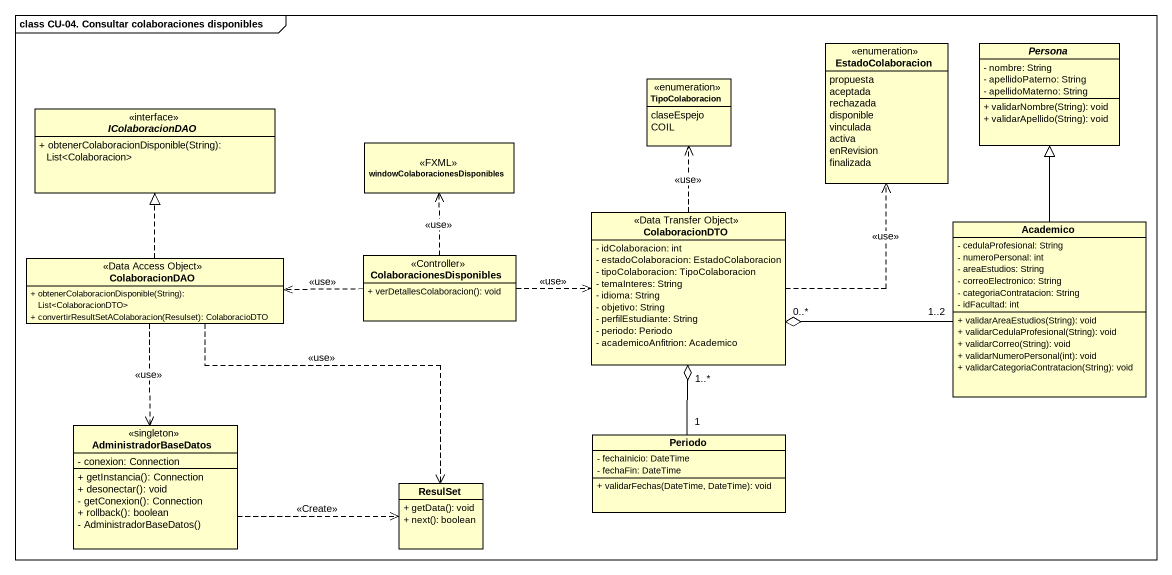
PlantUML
@startuml
mainframe class CU-04. Consultar colaboraciones disponibles
allowmixing
hide circle
hide empty members
skinparam classAttributeIconSize 0
enum TipoColaboracion {
  claseEspejo
  COIL
}
enum EstadoColaboracion {
  propuesta
  aceptada
  rechazada
  disponible
  vinculada
  activa
  enRevision
  finalizada
}
abstract class Persona {
  - nombre: String
  - apellidoPaterno: String
  - apellidoMaterno: String
  + validarNombre(String): void
  + validarApellido(String): void
}
interface IColaboracionDAO {
  + obtenerColaboracionDisponible(String): List<Colaboracion>
}
rectangle "windowColaboracionesDisponibles" as windowColaboracionesDisponib <<FXML>>
class ColaboracionDTO <<Data Transfer Object>> {
  - idColaboracion: int
  - estadoColaboracion: EstadoColaboracion
  - tipoColaboracion: TipoColaboracion
  - temaInteres: String
  - idioma: String
  - objetivo: String
  - perfilEstudiante: String
  - periodo: Periodo
  - academicoAnfitrion: Academico
}
class Academico {
  - cedulaProfesional: String
  - numeroPersonal: int
  - areaEstudios: String
  - correoElectronico: String
  - categoriaContratacion: String
  - idFacultad: int
  + validarAreaEstudios(String): void
  + validarCedulaProfesional(String): void
  + validarCorreo(String): void
  + validarNumeroPersonal(int): void
  + validarCategoriaContratacion(String): void
}
class ColaboracionDAO <<Data Access Object>> {
  + obtenerColaboracionDisponible(String): List<ColaboracionDTO>
  + convertirResultSetAColaboracion(Resulset): ColaboracioDTO
}
class ColaboracionesDisponibles <<Controller>> {
  + verDetallesColaboracion(): void
}
class AdministradorBaseDatos <<singleton>> {
  - conexion: Connection
  + getInstancia(): Connection
  + desonectar(): void
  - getConexion(): Connection
  + rollback(): boolean
  - AdministradorBaseDatos()
}
class Periodo {
  - fechaInicio: DateTime
  - fechaFin: DateTime
  + validarFechas(DateTime, DateTime): void
}
class ResulSet {
  + getData(): void
  + next(): boolean
}
ColaboracionDTO .up.> TipoColaboracion : <<use>>
ColaboracionDTO .up.> EstadoColaboracion : <<use>>
Academico -up-|> Persona
Academico "1..2" -left-o "0..*" ColaboracionDTO
ColaboracionDAO .up.|> IColaboracionDAO
ColaboracionDAO ..> AdministradorBaseDatos : <<use>>
ColaboracionDAO ..> ResulSet : <<use>>
ColaboracionesDisponibles .up.> windowColaboracionesDisponib : <<use>>
ColaboracionesDisponibles .right.> ColaboracionDTO : <<use>>
ColaboracionesDisponibles .left.> ColaboracionDAO : <<use>>
AdministradorBaseDatos .right.> ResulSet : <<Create>>
Periodo "1" -up-o "1..*" ColaboracionDTO
@enduml
